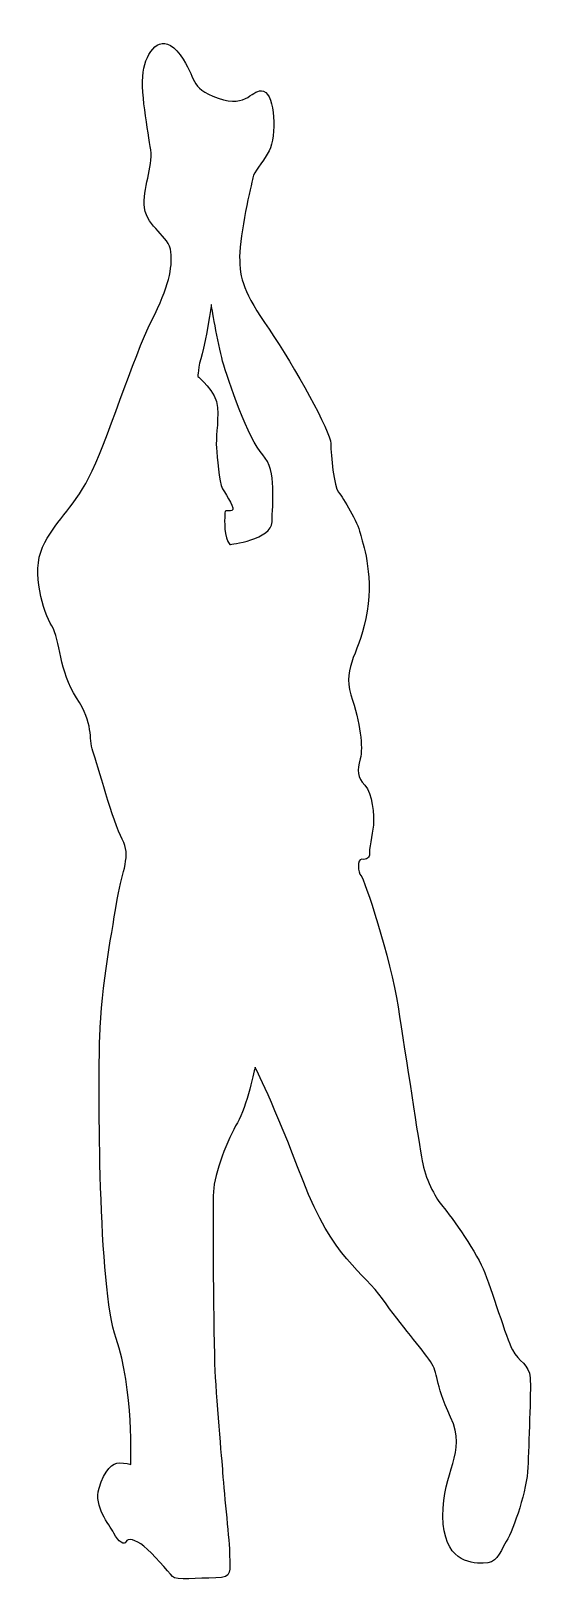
# Model space of a CAD drawing. Header units: centimetres. Extents: x -3.5 to 3.4, y -10.5 to 10.7.
import ezdxf

# ---------------------------------------------------------------- set-up
doc = ezdxf.new("R2010")
doc.units = ezdxf.units.CM
doc.header["$MEASUREMENT"] = 0
doc.layers.add('Camada 1', color=7, linetype='Continuous')

msp = doc.modelspace()

# ---------------------------------------------------------------- linework, layer by layer
at = {"layer": 'Camada 1'}
for points, knots in [([(3.36871, -7.75735), (3.35818, -7.57751), (3.21004, -7.53521), (3.12543, -7.37646), (3.12543, -7.37646), (3.04082, -7.21787), (2.83981, -6.54085), (2.72345, -6.26579), (2.72345, -6.26579), (2.60711, -5.99073), (2.23688, -5.48297), (2.15227, -5.38774), (2.15227, -5.38774), (2.06766, -5.29254), (1.9301, -5.01753), (1.88779, -4.78481), (1.88779, -4.78481), (1.84543, -4.55206), (1.66562, -3.34616), (1.55981, -2.67971), (1.55981, -2.67971), (1.45408, -2.01325), (1.09441, -0.91309), (1.0521, -0.88136), (1.0521, -0.88136), (1.00974, -0.84966), (0.99916, -0.64861), (1.06268, -0.65922), (1.06268, -0.65922), (1.1261, -0.66978), (1.17904, -0.6275), (1.16846, -0.58514), (1.16846, -0.58514), (1.1579, -0.54281), (1.21079, -0.32072), (1.22132, -0.19377), (1.22132, -0.19377), (1.23188, -0.06685), (1.21079, 0.25054), (1.10498, 0.35633), (1.10498, 0.35633), (0.99915, 0.46206), (0.99915, 0.55733), (1.04156, 0.71593), (1.04156, 0.71593), (1.08384, 0.87463), (1.04156, 1.2026), (0.91459, 1.59395), (0.91459, 1.59395), (0.78762, 1.98537), (1.05209, 2.17577), (1.13673, 2.73642), (1.13673, 2.73642), (1.22137, 3.29707), (1.07326, 3.65677), (1.04156, 3.80486), (1.04156, 3.80486), (1.00976, 3.95297), (0.80881, 4.29148), (0.74533, 4.36551), (0.74533, 4.36551), (0.68186, 4.43959), (0.63952, 4.8733), (0.63952, 5.03192), (0.63952, 5.03192), (0.63952, 5.19059), (0.14234, 6.08978), (-0.20672, 6.59759), (-0.20672, 6.59759), (-0.55584, 7.10535), (-0.6087, 7.28514), (-0.6087, 7.59197), (-0.6087, 7.59197), (-0.6087, 7.89868), (-0.45, 8.57574), (-0.42889, 8.67091), (-0.42889, 8.67091), (-0.40772, 8.76613), (-0.31253, 8.84016), (-0.20672, 9.04122), (-0.20672, 9.04122), (-0.10091, 9.2422), (-0.12211, 9.80285), (-0.28078, 9.85563), (-0.28078, 9.85563), (-0.43945, 9.9086), (-0.49234, 9.6124), (-0.90491, 9.76046), (-0.90491, 9.76046), (-1.31747, 9.90863), (-1.17994, 10.02499), (-1.42326, 10.35289), (-1.42326, 10.35289), (-1.66654, 10.68087), (-1.85697, 10.43756), (-1.92044, 10.17305), (-1.92044, 10.17305), (-1.98394, 9.90863), (-1.85699, 9.2845), (-1.82527, 9.05177), (-1.82527, 9.05177), (-1.79352, 8.81904), (-1.94163, 8.52281), (-1.90986, 8.25839), (-1.90986, 8.25839), (-1.87814, 7.99391), (-1.57135, 7.8775), (-1.55019, 7.6554), (-1.55019, 7.6554), (-1.52908, 7.43326), (-1.57136, 7.18994), (-1.81467, 6.71393), (-1.81467, 6.71393), (-2.05801, 6.23792), (-2.4388, 5.01081), (-2.67155, 4.56657), (-2.67155, 4.56657), (-2.90428, 4.12226), (-3.14756, 3.96353), (-3.30626, 3.61449), (-3.30626, 3.61449), (-3.4649, 3.2654), (-3.29568, 2.72589), (-3.17929, 2.53549), (-3.17929, 2.53549), (-3.06293, 2.34504), (-3.08409, 1.91136), (-2.84078, 1.55166), (-2.84078, 1.55166), (-2.59747, 1.19201), (-2.68211, 1.00156), (-2.61864, 0.82178), (-2.61864, 0.82178), (-2.55517, 0.64194), (-2.34358, -0.15146), (-2.21668, -0.38419), (-2.21668, -0.38419), (-2.08971, -0.61694), (-2.21668, -0.80731), (-2.2801, -1.18818), (-2.2801, -1.18818), (-2.34355, -1.56899), (-2.50227, -2.40465), (-2.52341, -3.09225), (-2.52341, -3.09225), (-2.54458, -3.77985), (-2.54458, -6.53022), (-2.30127, -7.21787), (-2.30127, -7.21787), (-2.05799, -7.90547), (-2.10024, -8.94219), (-2.10024, -8.94219), (-2.10024, -8.94219), (-2.10024, -8.94219), (-2.17435, -8.92094), (-2.25894, -8.92094), (-2.25894, -8.92094), (-2.34355, -8.92094), (-2.45992, -9.01622), (-2.53395, -9.27008), (-2.53395, -9.27008), (-2.60803, -9.52395), (-2.39647, -9.75673), (-2.33297, -9.8836), (-2.33297, -9.8836), (-2.26952, -10.01052), (-2.18486, -10.05283), (-2.16372, -9.99994), (-2.16372, -9.99994), (-2.14258, -9.94708), (-2.03677, -9.96822), (-1.92041, -10.06341), (-1.92041, -10.06341), (-1.80407, -10.15861), (-1.5819, -10.41242), (-1.52904, -10.47595), (-1.52904, -10.47595), (-1.47612, -10.53937), (-1.17992, -10.49712), (-0.93664, -10.49712), (-0.93664, -10.49712), (-0.69336, -10.49712), (-0.74619, -10.39129), (-0.74619, -10.19039), (-0.74619, -10.19039), (-0.74619, -9.98933), (-0.8203, -9.39698), (-0.84141, -9.04784), (-0.84141, -9.04784), (-0.84141, -9.04784), (-0.92608, -8.12762), (-0.94722, -7.66214), (-0.94722, -7.66214), (-0.96836, -7.19666), (-0.97894, -5.45123), (-0.96836, -5.20792), (-0.96836, -5.20792), (-0.95778, -4.96461), (-0.76738, -4.47801), (-0.64041, -4.26643), (-0.64041, -4.26643), (-0.51346, -4.05484), (-0.39713, -3.50475), (-0.39713, -3.50475), (-0.39713, -3.50475), (-0.39713, -3.50475), (-0.14324, -4.00196), (0.25875, -5.05981), (0.25875, -5.05981), (0.66068, -6.11764), (1.09446, -6.31859), (1.3483, -6.67832), (1.3483, -6.67832), (1.60225, -7.03802), (1.88786, -7.36592), (2.00423, -7.53517), (2.00423, -7.53517), (2.12057, -7.70442), (2.04651, -7.79959), (2.27926, -8.2968), (2.27926, -8.2968), (2.51199, -8.79403), (2.1629, -9.03729), (2.17348, -9.65083), (2.17348, -9.65083), (2.18401, -10.26435), (2.5331, -10.29612), (2.72352, -10.29612), (2.72352, -10.29612), (2.91397, -10.29612), (2.93508, -10.17981), (3.04089, -9.99995), (3.04089, -9.99995), (3.1467, -9.82011), (3.32651, -9.29121), (3.33704, -8.9844), (3.33704, -8.9844), (3.3476, -8.67765), (3.37935, -7.93721), (3.36871, -7.75735)], [0, 0, 0, 0, 0.01639344, 0.01639344, 0.01639344, 0.01639344, 0.03278689, 0.03278689, 0.03278689, 0.03278689, 0.04918033, 0.04918033, 0.04918033, 0.04918033, 0.06557377, 0.06557377, 0.06557377, 0.06557377, 0.08196721, 0.08196721, 0.08196721, 0.08196721, 0.09836066, 0.09836066, 0.09836066, 0.09836066, 0.1147541, 0.1147541, 0.1147541, 0.1147541, 0.13114754, 0.13114754, 0.13114754, 0.13114754, 0.14754098, 0.14754098, 0.14754098, 0.14754098, 0.16393443, 0.16393443, 0.16393443, 0.16393443, 0.18032787, 0.18032787, 0.18032787, 0.18032787, 0.19672131, 0.19672131, 0.19672131, 0.19672131, 0.21311475, 0.21311475, 0.21311475, 0.21311475, 0.2295082, 0.2295082, 0.2295082, 0.2295082, 0.24590164, 0.24590164, 0.24590164, 0.24590164, 0.26229508, 0.26229508, 0.26229508, 0.26229508, 0.27868852, 0.27868852, 0.27868852, 0.27868852, 0.29508197, 0.29508197, 0.29508197, 0.29508197, 0.31147541, 0.31147541, 0.31147541, 0.31147541, 0.32786885, 0.32786885, 0.32786885, 0.32786885, 0.3442623, 0.3442623, 0.3442623, 0.3442623, 0.36065574, 0.36065574, 0.36065574, 0.36065574, 0.37704918, 0.37704918, 0.37704918, 0.37704918, 0.39344262, 0.39344262, 0.39344262, 0.39344262, 0.40983607, 0.40983607, 0.40983607, 0.40983607, 0.42622951, 0.42622951, 0.42622951, 0.42622951, 0.44262295, 0.44262295, 0.44262295, 0.44262295, 0.45901639, 0.45901639, 0.45901639, 0.45901639, 0.47540984, 0.47540984, 0.47540984, 0.47540984, 0.49180328, 0.49180328, 0.49180328, 0.49180328, 0.50819672, 0.50819672, 0.50819672, 0.50819672, 0.52459016, 0.52459016, 0.52459016, 0.52459016, 0.54098361, 0.54098361, 0.54098361, 0.54098361, 0.55737705, 0.55737705, 0.55737705, 0.55737705, 0.57377049, 0.57377049, 0.57377049, 0.57377049, 0.59016393, 0.59016393, 0.59016393, 0.59016393, 0.60655738, 0.60655738, 0.60655738, 0.60655738, 0.62295082, 0.62295082, 0.62295082, 0.62295082, 0.63934426, 0.63934426, 0.63934426, 0.63934426, 0.6557377, 0.6557377, 0.6557377, 0.6557377, 0.67213115, 0.67213115, 0.67213115, 0.67213115, 0.68852459, 0.68852459, 0.68852459, 0.68852459, 0.70491803, 0.70491803, 0.70491803, 0.70491803, 0.72131148, 0.72131148, 0.72131148, 0.72131148, 0.73770492, 0.73770492, 0.73770492, 0.73770492, 0.75409836, 0.75409836, 0.75409836, 0.75409836, 0.7704918, 0.7704918, 0.7704918, 0.7704918, 0.78688525, 0.78688525, 0.78688525, 0.78688525, 0.80327869, 0.80327869, 0.80327869, 0.80327869, 0.81967213, 0.81967213, 0.81967213, 0.81967213, 0.83606557, 0.83606557, 0.83606557, 0.83606557, 0.85245902, 0.85245902, 0.85245902, 0.85245902, 0.86885246, 0.86885246, 0.86885246, 0.86885246, 0.8852459, 0.8852459, 0.8852459, 0.8852459, 0.90163934, 0.90163934, 0.90163934, 0.90163934, 0.91803279, 0.91803279, 0.91803279, 0.91803279, 0.93442623, 0.93442623, 0.93442623, 0.93442623, 0.95081967, 0.95081967, 0.95081967, 0.95081967, 0.96721311, 0.96721311, 0.96721311, 0.96721311, 1, 1, 1, 1]), ([(-0.1645, 3.95999), (-0.1645, 3.7202), (-0.7428, 3.64966), (-0.7428, 3.64966), (-0.7428, 3.64966), (-0.82747, 3.7484), (-0.81336, 3.97404), (-0.81336, 4.05865), (-0.81336, 4.05865), (-0.81336, 4.14329), (-0.77103, 4.10101), (-0.71464, 4.11506), (-0.71464, 4.11506), (-0.6582, 4.12919), (-0.78515, 4.31252), (-0.84156, 4.41129), (-0.84156, 4.41129), (-0.89797, 4.50998), (-0.91207, 4.84854), (-0.9262, 4.97546), (-0.9262, 4.97546), (-0.9403, 5.10241), (-0.898, 5.29984), (-0.91207, 5.5255), (-0.91207, 5.5255), (-0.92617, 5.75122), (-1.18009, 5.94867), (-1.18009, 5.94867), (-1.18009, 5.94867), (-1.18009, 5.94867), (-1.18009, 6.07559), (-1.12363, 6.25897), (-1.12363, 6.25897), (-1.06722, 6.44225), (-0.99671, 6.93593), (-0.99671, 6.93593), (-0.99671, 6.93593), (-0.99671, 6.93593), (-0.91207, 6.41415), (-0.84158, 6.16022), (-0.84158, 6.16022), (-0.77104, 5.90633), (-0.48894, 5.08823), (-0.29146, 4.87673), (-0.29146, 4.87673), (-0.09399, 4.66516), (-0.1645, 4.1997), (-0.1645, 3.95999)], [0, 0, 0, 0, 0.07692308, 0.07692308, 0.07692308, 0.07692308, 0.15384615, 0.15384615, 0.15384615, 0.15384615, 0.23076923, 0.23076923, 0.23076923, 0.23076923, 0.30769231, 0.30769231, 0.30769231, 0.30769231, 0.38461538, 0.38461538, 0.38461538, 0.38461538, 0.46153846, 0.46153846, 0.46153846, 0.46153846, 0.53846154, 0.53846154, 0.53846154, 0.53846154, 0.61538462, 0.61538462, 0.61538462, 0.61538462, 0.69230769, 0.69230769, 0.69230769, 0.69230769, 0.76923077, 0.76923077, 0.76923077, 0.76923077, 0.84615385, 0.84615385, 0.84615385, 0.84615385, 1, 1, 1, 1])]:
    msp.add_open_spline(points, degree=3, knots=knots, dxfattribs=at)

doc.saveas('drawing.dxf')
